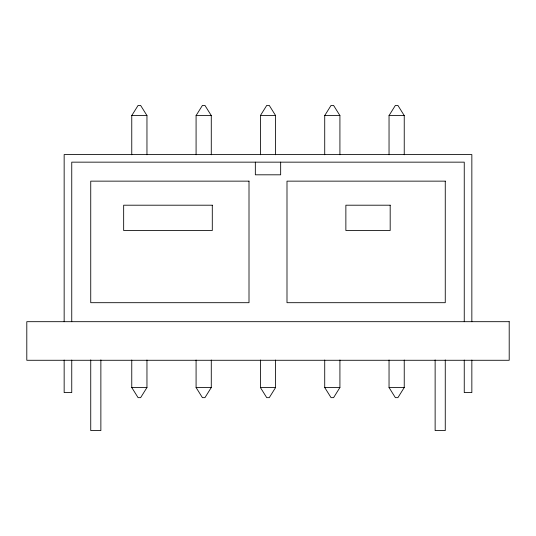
<?xml version="1.0" encoding="UTF-8"?>
<svg xmlns="http://www.w3.org/2000/svg" width="536" height="536" viewBox="0 0 536 536"><rect width="100%" height="100%" fill="white"/><g stroke="black" fill="none" stroke-linecap="round" stroke-linejoin="round"><path stroke-width="0.8" d="M131.762 154.763L131.762 115.555L138.094 105.425L140.626 105.425L146.958 115.555L146.958 154.763M196.082 154.763L196.082 115.555L202.414 105.425L204.946 105.425L211.278 115.555L211.278 154.763M260.402 154.763L260.402 115.555L266.734 105.425L269.266 105.425L275.598 115.555L275.598 154.763M146.958 360.025L146.958 387.521L140.626 397.652L138.094 397.652L131.762 387.521L131.762 360.025M324.722 154.763L324.722 115.555L331.054 105.425L333.586 105.425L339.918 115.555L339.918 154.763M211.278 360.025L211.278 387.521L204.946 397.652L202.414 397.652L196.082 387.521L196.082 360.025M389.042 154.763L389.042 115.555L395.374 105.425L397.906 105.425L404.238 115.555L404.238 154.763M275.598 360.025L275.598 387.521L269.266 397.652L266.734 397.652L260.402 387.521L260.402 360.025M339.918 360.025L339.918 387.521L333.586 397.652L331.054 397.652L324.722 387.521L324.722 360.025M404.238 360.025L404.238 387.521L397.906 397.652L395.374 397.652L389.042 387.521L389.042 360.025M131.762 115.555L146.958 115.555M196.082 115.555L211.278 115.555M260.402 115.555L275.598 115.555M324.722 115.555L339.918 115.555M389.042 115.555L404.238 115.555M131.762 387.521L146.958 387.521M196.082 387.521L211.278 387.521M260.402 387.521L275.598 387.521M324.722 387.521L339.918 387.521M389.042 387.521L404.238 387.521M471.848 321.687L471.848 154.556L64.153 154.556L64.153 321.687M471.848 360.058L471.848 392.587L464.25 392.587L464.25 360.058M464.25 321.687L464.25 162.153L71.75 162.153L71.75 321.687M445.262 359.917L445.262 430.576L435.132 430.576L435.132 359.917M280.663 162.153L280.663 174.81L255.337 174.81L255.337 162.153M100.869 359.917L100.869 430.576L90.738 430.576L90.738 359.917M71.75 360.058L71.75 392.587L64.153 392.587L64.153 360.058M249.006 181.141L90.738 181.141L90.738 302.693L249.006 302.693L249.006 181.141M445.262 181.141L286.995 181.141L286.995 302.693L445.262 302.693L445.262 181.141M212.29 205.201L123.662 205.201L123.662 230.52L212.29 230.52L212.29 205.201M390.181 205.201L345.867 205.201L345.867 230.52L390.181 230.52L390.181 205.201M509.2 321.687L26.8 321.687L26.8 360.279L509.2 360.279L509.2 321.687"/></g></svg>
